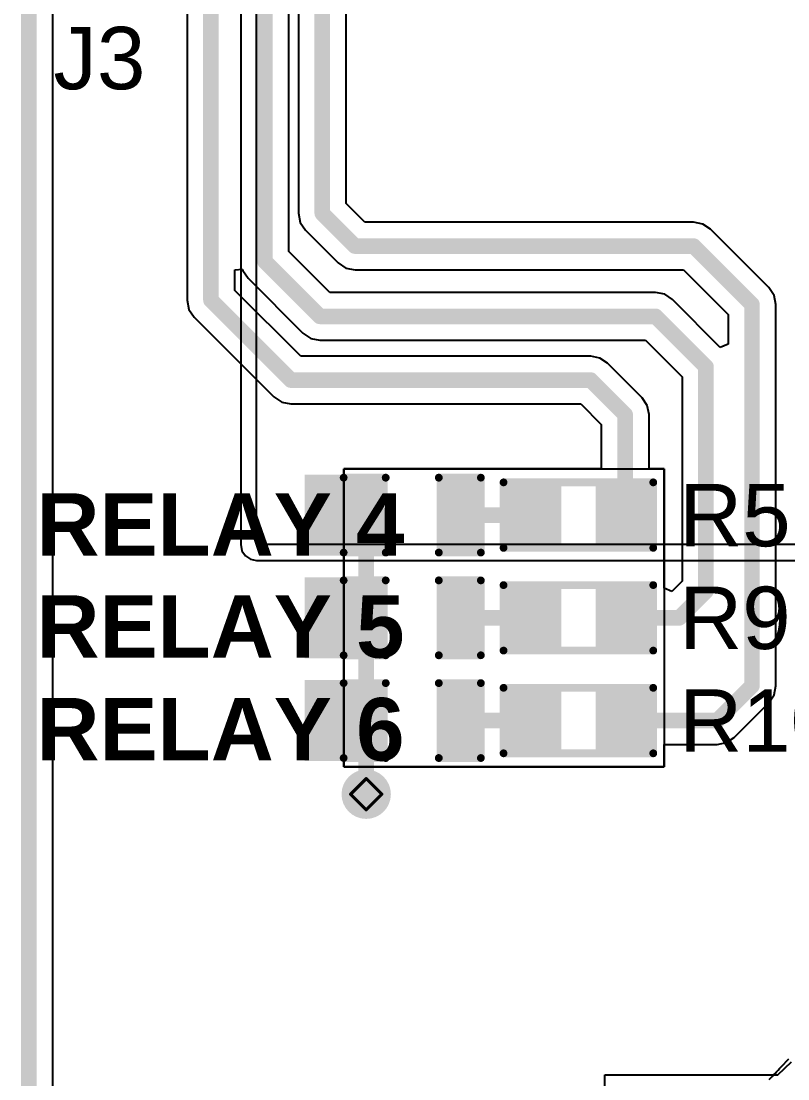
# Model space of a CAD drawing. Header units: inches. Extents: x -4 to 338, y -3 to 155.
# Drawn here: x -3.71 to 8.78, y 14.74 to 31.97 of the extents above; entities that cross this region are included whole.
import ezdxf

# ---------------------------------------------------------------- set-up
doc = ezdxf.new("R2010")
doc.units = ezdxf.units.IN
for name, color, linetype in [('Board Outline', 216, 'Continuous'), ('Bottom Layer', 5, 'Continuous'), ('Bottom Overlay', 54, 'Continuous'), ('Bottom Solder', 6, 'Continuous'), ('Drill Drawing', 1, 'Continuous'), ('Top Layer', 1, 'Continuous'), ('Top Overlay', 2, 'Continuous'), ('Top Paste', 8, 'Continuous'), ('Top Solder', 216, 'Continuous'), ('Via Holes', 16, 'Continuous')]:
    doc.layers.add(name, color=color, linetype=linetype)
doc.styles.add('Arial', font='', dxfattribs={"height": 0.2})
doc.styles.add('Arial_Bold', font='', dxfattribs={"height": 0.2})
doc.styles.get('Arial').set_extended_font_data('Arial')
doc.styles.get('Arial_Bold').set_extended_font_data('Arial', bold=True)

# ---------------------------------------------------------------- blocks, each defined once
blk = doc.blocks.new('IMPORTED_IMAGE_B_1')
at = {"layer": 'Bottom Overlay'}
for p, q in [((5.454, -5.769), (5.674, -5.556)), ((2.629, -7.277), (2.634, -5.769)), ((2.634, -5.769), (5.454, -5.769))]:
    blk.add_line(p, q, dxfattribs=at)
blk = doc.blocks.new('IMPORTED_IMAGE_B_2')
at = {"layer": 'Top Overlay'}
for p, q in [((5.508, -5.64), (5.631, -5.512)), ((5.457, -5.694), (5.482, -5.667)), ((5.482, -5.667), (5.508, -5.64)), ((5.314, -5.848), (5.337, -5.823)), ((5.337, -5.823), (5.36, -5.798)), ((5.36, -5.798), (5.384, -5.772)), ((5.384, -5.772), (5.408, -5.747)), ((5.408, -5.747), (5.432, -5.72)), ((5.432, -5.72), (5.457, -5.694))]:
    blk.add_line(p, q, dxfattribs=at)
blk = doc.blocks.new('R___0603_6')
at = {"layer": 'Top Layer'}
for points in [[(-0.381, 0.4445), (-0.381, -0.4445), (-1.143, -0.4445), (-1.143, 0.4445)], [(1.143, 0.4445), (1.143, -0.4445), (0.381, -0.4445), (0.381, 0.4445)]]:
    blk.add_hatch(color=1, dxfattribs=at).paths.add_polyline_path(points)
at = {"layer": 'Top Paste'}
for points in [[(-0.381, 0.4445), (-0.381, -0.4445), (-1.143, -0.4445), (-1.143, 0.4445)], [(1.143, 0.4445), (1.143, -0.4445), (0.381, -0.4445), (0.381, 0.4445)]]:
    blk.add_hatch(color=8, dxfattribs=at).paths.add_polyline_path(points)
at = {"layer": 'Top Solder'}
for points in [[(-0.2794, 0.5461), (-0.2794, -0.5461), (-1.2446, -0.5461), (-1.2446, 0.5461)], [(1.2446, 0.5461), (1.2446, -0.5461), (0.2794, -0.5461), (0.2794, 0.5461)]]:
    blk.add_hatch(color=216, dxfattribs=at).paths.add_polyline_path(points)
at = {"layer": 'Top Overlay'}
for points in [[(-1.2192, -0.5334, 0.127, 0.127, 0), (-1.2192, 0.5334, 0.127, 0.127, 0)], [(-1.2192, 0.5334, 0.127, 0.127, 0), (1.2192, 0.5334, 0.127, 0.127, 0)], [(1.2192, -0.5334, 0.127, 0.127, 0), (1.2192, 0.5334, 0.127, 0.127, 0)], [(-1.2192, -0.5334, 0.127, 0.127, 0), (1.2192, -0.5334, 0.127, 0.127, 0)]]:
    blk.add_lwpolyline(points, format="xyseb", dxfattribs=at)
for points in [[(-1.25095, 0.5334, 0.0635, 0.0635, 1), (-1.18745, 0.5334, 0.0635, 0.0635, 1)], [(-1.25095, 0.5334, 0.0635, 0.0635, 1), (-1.18745, 0.5334, 0.0635, 0.0635, 1)], [(1.18745, 0.5334, 0.0635, 0.0635, 1), (1.25095, 0.5334, 0.0635, 0.0635, 1)], [(1.18745, 0.5334, 0.0635, 0.0635, 1), (1.25095, 0.5334, 0.0635, 0.0635, 1)], [(-1.25095, -0.5334, 0.0635, 0.0635, 1), (-1.18745, -0.5334, 0.0635, 0.0635, 1)], [(-1.25095, -0.5334, 0.0635, 0.0635, 1), (-1.18745, -0.5334, 0.0635, 0.0635, 1)], [(1.18745, -0.5334, 0.0635, 0.0635, 1), (1.25095, -0.5334, 0.0635, 0.0635, 1)], [(1.18745, -0.5334, 0.0635, 0.0635, 1), (1.25095, -0.5334, 0.0635, 0.0635, 1)]]:
    blk.add_lwpolyline(points, format="xyseb", close=True, dxfattribs=at)
blk = doc.blocks.new('R___0603_7')
at = {"layer": 'Top Layer'}
for points in [[(-0.381, 0.4445), (-0.381, -0.4445), (-1.143, -0.4445), (-1.143, 0.4445)], [(1.143, 0.4445), (1.143, -0.4445), (0.381, -0.4445), (0.381, 0.4445)]]:
    blk.add_hatch(color=1, dxfattribs=at).paths.add_polyline_path(points)
at = {"layer": 'Top Paste'}
for points in [[(-0.381, 0.4445), (-0.381, -0.4445), (-1.143, -0.4445), (-1.143, 0.4445)], [(1.143, 0.4445), (1.143, -0.4445), (0.381, -0.4445), (0.381, 0.4445)]]:
    blk.add_hatch(color=8, dxfattribs=at).paths.add_polyline_path(points)
at = {"layer": 'Top Solder'}
for points in [[(-0.2794, 0.5461), (-0.2794, -0.5461), (-1.2446, -0.5461), (-1.2446, 0.5461)], [(1.2446, 0.5461), (1.2446, -0.5461), (0.2794, -0.5461), (0.2794, 0.5461)]]:
    blk.add_hatch(color=216, dxfattribs=at).paths.add_polyline_path(points)
at = {"layer": 'Top Overlay'}
for points in [[(-1.2192, -0.5334, 0.127, 0.127, 0), (-1.2192, 0.5334, 0.127, 0.127, 0)], [(-1.2192, 0.5334, 0.127, 0.127, 0), (1.2192, 0.5334, 0.127, 0.127, 0)], [(1.2192, -0.5334, 0.127, 0.127, 0), (1.2192, 0.5334, 0.127, 0.127, 0)], [(-1.2192, -0.5334, 0.127, 0.127, 0), (1.2192, -0.5334, 0.127, 0.127, 0)]]:
    blk.add_lwpolyline(points, format="xyseb", dxfattribs=at)
for points in [[(-1.25095, 0.5334, 0.0635, 0.0635, 1), (-1.18745, 0.5334, 0.0635, 0.0635, 1)], [(-1.25095, 0.5334, 0.0635, 0.0635, 1), (-1.18745, 0.5334, 0.0635, 0.0635, 1)], [(1.18745, 0.5334, 0.0635, 0.0635, 1), (1.25095, 0.5334, 0.0635, 0.0635, 1)], [(1.18745, 0.5334, 0.0635, 0.0635, 1), (1.25095, 0.5334, 0.0635, 0.0635, 1)], [(-1.25095, -0.5334, 0.0635, 0.0635, 1), (-1.18745, -0.5334, 0.0635, 0.0635, 1)], [(-1.25095, -0.5334, 0.0635, 0.0635, 1), (-1.18745, -0.5334, 0.0635, 0.0635, 1)], [(1.18745, -0.5334, 0.0635, 0.0635, 1), (1.25095, -0.5334, 0.0635, 0.0635, 1)], [(1.18745, -0.5334, 0.0635, 0.0635, 1), (1.25095, -0.5334, 0.0635, 0.0635, 1)]]:
    blk.add_lwpolyline(points, format="xyseb", close=True, dxfattribs=at)
blk = doc.blocks.new('R___0603_11')
at = {"layer": 'Top Layer'}
for points in [[(-0.381, 0.4445), (-0.381, -0.4445), (-1.143, -0.4445), (-1.143, 0.4445)], [(1.143, 0.4445), (1.143, -0.4445), (0.381, -0.4445), (0.381, 0.4445)]]:
    blk.add_hatch(color=1, dxfattribs=at).paths.add_polyline_path(points)
at = {"layer": 'Top Paste'}
for points in [[(-0.381, 0.4445), (-0.381, -0.4445), (-1.143, -0.4445), (-1.143, 0.4445)], [(1.143, 0.4445), (1.143, -0.4445), (0.381, -0.4445), (0.381, 0.4445)]]:
    blk.add_hatch(color=8, dxfattribs=at).paths.add_polyline_path(points)
at = {"layer": 'Top Solder'}
for points in [[(-0.2794, 0.5461), (-0.2794, -0.5461), (-1.2446, -0.5461), (-1.2446, 0.5461)], [(1.2446, 0.5461), (1.2446, -0.5461), (0.2794, -0.5461), (0.2794, 0.5461)]]:
    blk.add_hatch(color=216, dxfattribs=at).paths.add_polyline_path(points)
at = {"layer": 'Top Overlay'}
for points in [[(-1.2192, -0.5334, 0.127, 0.127, 0), (-1.2192, 0.5334, 0.127, 0.127, 0)], [(-1.2192, 0.5334, 0.127, 0.127, 0), (1.2192, 0.5334, 0.127, 0.127, 0)], [(1.2192, -0.5334, 0.127, 0.127, 0), (1.2192, 0.5334, 0.127, 0.127, 0)], [(-1.2192, -0.5334, 0.127, 0.127, 0), (1.2192, -0.5334, 0.127, 0.127, 0)]]:
    blk.add_lwpolyline(points, format="xyseb", dxfattribs=at)
for points in [[(-1.25095, 0.5334, 0.0635, 0.0635, 1), (-1.18745, 0.5334, 0.0635, 0.0635, 1)], [(-1.25095, 0.5334, 0.0635, 0.0635, 1), (-1.18745, 0.5334, 0.0635, 0.0635, 1)], [(1.18745, 0.5334, 0.0635, 0.0635, 1), (1.25095, 0.5334, 0.0635, 0.0635, 1)], [(1.18745, 0.5334, 0.0635, 0.0635, 1), (1.25095, 0.5334, 0.0635, 0.0635, 1)], [(-1.25095, -0.5334, 0.0635, 0.0635, 1), (-1.18745, -0.5334, 0.0635, 0.0635, 1)], [(-1.25095, -0.5334, 0.0635, 0.0635, 1), (-1.18745, -0.5334, 0.0635, 0.0635, 1)], [(1.18745, -0.5334, 0.0635, 0.0635, 1), (1.25095, -0.5334, 0.0635, 0.0635, 1)], [(1.18745, -0.5334, 0.0635, 0.0635, 1), (1.25095, -0.5334, 0.0635, 0.0635, 1)]]:
    blk.add_lwpolyline(points, format="xyseb", close=True, dxfattribs=at)
blk = doc.blocks.new('LED_0603_16')
at = {"layer": 'Top Layer'}
for points in [[(-1, 0.5), (-0.5, 0.5), (-0.5, -0.5), (-1, -0.5)], [(0.5, 0.5), (1, 0.5), (1, -0.5), (0.5, -0.5)]]:
    blk.add_hatch(color=1, dxfattribs=at).paths.add_polyline_path(points)
at = {"layer": 'Top Overlay'}
blk.add_hatch(color=2, dxfattribs=at).paths.add_polyline_path([(1.118, -0.66), (1.753, -0.66), (1.753, 0.66), (1.118, 0.66)])
at = {"layer": 'Top Paste'}
for points in [[(-1, 0.5), (-0.5, 0.5), (-0.5, -0.5), (-1, -0.5)], [(0.5, 0.5), (1, 0.5), (1, -0.5), (0.5, -0.5)]]:
    blk.add_hatch(color=8, dxfattribs=at).paths.add_polyline_path(points)
at = {"layer": 'Top Solder'}
for points in [[(-1.102, 0.602), (-0.398, 0.602), (-0.398, -0.602), (-1.102, -0.602)], [(0.398, 0.602), (1.102, 0.602), (1.102, -0.602), (0.398, -0.602)]]:
    blk.add_hatch(color=216, dxfattribs=at).paths.add_polyline_path(points)
at = {"layer": 'Top Overlay'}
for points in [[(-1.118, 0.61, 0.127, 0.127, 0), (-1.118, -0.61, 0.127, 0.127, 0)], [(-0.432, 0.61, 0.127, 0.127, 0), (-1.118, 0.61, 0.127, 0.127, 0)], [(1.118, 0.61, 0.127, 0.127, 0), (0.432, 0.61, 0.127, 0.127, 0)], [(1.118, 0.61, 0.127, 0.127, 0), (1.118, -0.61, 0.127, 0.127, 0)], [(-0.432, -0.61, 0.127, 0.127, 0), (-1.118, -0.61, 0.127, 0.127, 0)], [(1.118, -0.61, 0.127, 0.127, 0), (0.432, -0.61, 0.127, 0.127, 0)]]:
    blk.add_lwpolyline(points, format="xyseb", dxfattribs=at)
for points in [[(-1.149, 0.61, 0.0635, 0.0635, 1), (-1.086, 0.61, 0.0635, 0.0635, 1)], [(-1.149, 0.61, 0.0635, 0.0635, 1), (-1.086, 0.61, 0.0635, 0.0635, 1)], [(-0.464, 0.61, 0.0635, 0.0635, 1), (-0.4, 0.61, 0.0635, 0.0635, 1)], [(0.4, 0.61, 0.0635, 0.0635, 1), (0.464, 0.61, 0.0635, 0.0635, 1)], [(1.086, 0.61, 0.0635, 0.0635, 1), (1.149, 0.61, 0.0635, 0.0635, 1)], [(1.086, 0.61, 0.0635, 0.0635, 1), (1.149, 0.61, 0.0635, 0.0635, 1)], [(-1.149, -0.61, 0.0635, 0.0635, 1), (-1.086, -0.61, 0.0635, 0.0635, 1)], [(-1.149, -0.61, 0.0635, 0.0635, 1), (-1.086, -0.61, 0.0635, 0.0635, 1)], [(-0.464, -0.61, 0.0635, 0.0635, 1), (-0.4, -0.61, 0.0635, 0.0635, 1)], [(0.4, -0.61, 0.0635, 0.0635, 1), (0.464, -0.61, 0.0635, 0.0635, 1)], [(1.086, -0.61, 0.0635, 0.0635, 1), (1.149, -0.61, 0.0635, 0.0635, 1)], [(1.086, -0.61, 0.0635, 0.0635, 1), (1.149, -0.61, 0.0635, 0.0635, 1)]]:
    blk.add_lwpolyline(points, format="xyseb", close=True, dxfattribs=at)
blk = doc.blocks.new('LED_0603_17')
at = {"layer": 'Top Layer'}
for points in [[(-1, 0.5), (-0.5, 0.5), (-0.5, -0.5), (-1, -0.5)], [(0.5, 0.5), (1, 0.5), (1, -0.5), (0.5, -0.5)]]:
    blk.add_hatch(color=1, dxfattribs=at).paths.add_polyline_path(points)
at = {"layer": 'Top Overlay'}
blk.add_hatch(color=2, dxfattribs=at).paths.add_polyline_path([(1.118, -0.66), (1.753, -0.66), (1.753, 0.66), (1.118, 0.66)])
at = {"layer": 'Top Paste'}
for points in [[(-1, 0.5), (-0.5, 0.5), (-0.5, -0.5), (-1, -0.5)], [(0.5, 0.5), (1, 0.5), (1, -0.5), (0.5, -0.5)]]:
    blk.add_hatch(color=8, dxfattribs=at).paths.add_polyline_path(points)
at = {"layer": 'Top Solder'}
for points in [[(-1.102, 0.602), (-0.398, 0.602), (-0.398, -0.602), (-1.102, -0.602)], [(0.398, 0.602), (1.102, 0.602), (1.102, -0.602), (0.398, -0.602)]]:
    blk.add_hatch(color=216, dxfattribs=at).paths.add_polyline_path(points)
at = {"layer": 'Top Overlay'}
for points in [[(-1.118, 0.61, 0.127, 0.127, 0), (-1.118, -0.61, 0.127, 0.127, 0)], [(-0.432, 0.61, 0.127, 0.127, 0), (-1.118, 0.61, 0.127, 0.127, 0)], [(1.118, 0.61, 0.127, 0.127, 0), (0.432, 0.61, 0.127, 0.127, 0)], [(1.118, 0.61, 0.127, 0.127, 0), (1.118, -0.61, 0.127, 0.127, 0)], [(-0.432, -0.61, 0.127, 0.127, 0), (-1.118, -0.61, 0.127, 0.127, 0)], [(1.118, -0.61, 0.127, 0.127, 0), (0.432, -0.61, 0.127, 0.127, 0)]]:
    blk.add_lwpolyline(points, format="xyseb", dxfattribs=at)
for points in [[(-1.149, 0.61, 0.0635, 0.0635, 1), (-1.086, 0.61, 0.0635, 0.0635, 1)], [(-1.149, 0.61, 0.0635, 0.0635, 1), (-1.086, 0.61, 0.0635, 0.0635, 1)], [(-0.464, 0.61, 0.0635, 0.0635, 1), (-0.4, 0.61, 0.0635, 0.0635, 1)], [(0.4, 0.61, 0.0635, 0.0635, 1), (0.464, 0.61, 0.0635, 0.0635, 1)], [(1.086, 0.61, 0.0635, 0.0635, 1), (1.149, 0.61, 0.0635, 0.0635, 1)], [(1.086, 0.61, 0.0635, 0.0635, 1), (1.149, 0.61, 0.0635, 0.0635, 1)], [(-1.149, -0.61, 0.0635, 0.0635, 1), (-1.086, -0.61, 0.0635, 0.0635, 1)], [(-1.149, -0.61, 0.0635, 0.0635, 1), (-1.086, -0.61, 0.0635, 0.0635, 1)], [(-0.464, -0.61, 0.0635, 0.0635, 1), (-0.4, -0.61, 0.0635, 0.0635, 1)], [(0.4, -0.61, 0.0635, 0.0635, 1), (0.464, -0.61, 0.0635, 0.0635, 1)], [(1.086, -0.61, 0.0635, 0.0635, 1), (1.149, -0.61, 0.0635, 0.0635, 1)], [(1.086, -0.61, 0.0635, 0.0635, 1), (1.149, -0.61, 0.0635, 0.0635, 1)]]:
    blk.add_lwpolyline(points, format="xyseb", close=True, dxfattribs=at)
blk = doc.blocks.new('LED_0603_19')
at = {"layer": 'Top Layer'}
for points in [[(-1, 0.5), (-0.5, 0.5), (-0.5, -0.5), (-1, -0.5)], [(0.5, 0.5), (1, 0.5), (1, -0.5), (0.5, -0.5)]]:
    blk.add_hatch(color=1, dxfattribs=at).paths.add_polyline_path(points)
at = {"layer": 'Top Overlay'}
blk.add_hatch(color=2, dxfattribs=at).paths.add_polyline_path([(1.118, -0.66), (1.753, -0.66), (1.753, 0.66), (1.118, 0.66)])
at = {"layer": 'Top Paste'}
for points in [[(-1, 0.5), (-0.5, 0.5), (-0.5, -0.5), (-1, -0.5)], [(0.5, 0.5), (1, 0.5), (1, -0.5), (0.5, -0.5)]]:
    blk.add_hatch(color=8, dxfattribs=at).paths.add_polyline_path(points)
at = {"layer": 'Top Solder'}
for points in [[(-1.102, 0.602), (-0.398, 0.602), (-0.398, -0.602), (-1.102, -0.602)], [(0.398, 0.602), (1.102, 0.602), (1.102, -0.602), (0.398, -0.602)]]:
    blk.add_hatch(color=216, dxfattribs=at).paths.add_polyline_path(points)
at = {"layer": 'Top Overlay'}
for points in [[(-1.118, 0.61, 0.127, 0.127, 0), (-1.118, -0.61, 0.127, 0.127, 0)], [(-0.432, 0.61, 0.127, 0.127, 0), (-1.118, 0.61, 0.127, 0.127, 0)], [(1.118, 0.61, 0.127, 0.127, 0), (0.432, 0.61, 0.127, 0.127, 0)], [(1.118, 0.61, 0.127, 0.127, 0), (1.118, -0.61, 0.127, 0.127, 0)], [(-0.432, -0.61, 0.127, 0.127, 0), (-1.118, -0.61, 0.127, 0.127, 0)], [(1.118, -0.61, 0.127, 0.127, 0), (0.432, -0.61, 0.127, 0.127, 0)]]:
    blk.add_lwpolyline(points, format="xyseb", dxfattribs=at)
for points in [[(-1.149, 0.61, 0.0635, 0.0635, 1), (-1.086, 0.61, 0.0635, 0.0635, 1)], [(-1.149, 0.61, 0.0635, 0.0635, 1), (-1.086, 0.61, 0.0635, 0.0635, 1)], [(-0.464, 0.61, 0.0635, 0.0635, 1), (-0.4, 0.61, 0.0635, 0.0635, 1)], [(0.4, 0.61, 0.0635, 0.0635, 1), (0.464, 0.61, 0.0635, 0.0635, 1)], [(1.086, 0.61, 0.0635, 0.0635, 1), (1.149, 0.61, 0.0635, 0.0635, 1)], [(1.086, 0.61, 0.0635, 0.0635, 1), (1.149, 0.61, 0.0635, 0.0635, 1)], [(-1.149, -0.61, 0.0635, 0.0635, 1), (-1.086, -0.61, 0.0635, 0.0635, 1)], [(-1.149, -0.61, 0.0635, 0.0635, 1), (-1.086, -0.61, 0.0635, 0.0635, 1)], [(-0.464, -0.61, 0.0635, 0.0635, 1), (-0.4, -0.61, 0.0635, 0.0635, 1)], [(0.4, -0.61, 0.0635, 0.0635, 1), (0.464, -0.61, 0.0635, 0.0635, 1)], [(1.086, -0.61, 0.0635, 0.0635, 1), (1.149, -0.61, 0.0635, 0.0635, 1)], [(1.086, -0.61, 0.0635, 0.0635, 1), (1.149, -0.61, 0.0635, 0.0635, 1)]]:
    blk.add_lwpolyline(points, format="xyseb", close=True, dxfattribs=at)

msp = doc.modelspace()

# ---------------------------------------------------------------- hatches: boundary and pattern name
at = {"layer": 'Bottom Layer'}
h = msp.add_hatch(color=5, dxfattribs=at)
edge = h.paths.add_edge_path()
edge.add_arc((1.912, 19.379), 0.3, 0, 360)
at = {"layer": 'Bottom Solder'}
h = msp.add_hatch(color=6, dxfattribs=at)
edge = h.paths.add_edge_path()
edge.add_arc((1.912, 19.379), 0.402, 0, 360)
at = {"layer": 'Top Layer'}
h = msp.add_hatch(color=1, dxfattribs=at)
edge = h.paths.add_edge_path()
edge.add_arc((1.912, 19.379), 0.3, 0, 360)
at = {"layer": 'Top Solder'}
h = msp.add_hatch(color=216, dxfattribs=at)
edge = h.paths.add_edge_path()
edge.add_arc((1.912, 19.379), 0.402, 0, 360)
at = {"layer": 'Via Holes'}
h = msp.add_hatch(color=7, dxfattribs=at)
edge = h.paths.add_edge_path()
edge.add_arc((1.912, 19.379), 0.15, 0, 360)

# ---------------------------------------------------------------- linework, layer by layer
at = {"layer": 'Board Outline'}
msp.add_lwpolyline([(-3.581, 94.077, 0.254, 0.254, 0), (-3.581, 1.34, 0.254, 0.254, 0)], format="xyseb", dxfattribs=at)
at = {"layer": 'Bottom Layer'}
for p, q in [((-3.192, 1.34), (-3.192, 94.077)), ((-0.132, 38.696), (-0.132, 23.444)), ((0.127, 23.444), (0.127, 38.735)), ((-0.132, 23.444), (-0.112, 23.345)), ((14.58, 23.444), (0.127, 23.444)), ((-0.112, 23.345), (-0.056, 23.261)), ((-0.056, 23.261), (0.028, 23.205)), ((0.028, 23.205), (0.127, 23.185)), ((0.127, 23.185), (14.321, 23.185))]:
    msp.add_line(p, q, dxfattribs=at)
at = {"layer": 'Drill Drawing'}
for points in [[(1.658, 19.379, 0.0508, 0.0508, 0), (1.912, 19.633, 0.0508, 0.0508, 0)], [(1.912, 19.633, 0.0508, 0.0508, 0), (2.166, 19.379, 0.0508, 0.0508, 0)], [(1.658, 19.379, 0.0508, 0.0508, 0), (1.912, 19.125, 0.0508, 0.0508, 0)], [(1.912, 19.125, 0.0508, 0.0508, 0), (2.166, 19.379, 0.0508, 0.0508, 0)]]:
    msp.add_lwpolyline(points, format="xyseb", dxfattribs=at)
for points in [[(1.899, 19.633, 0.0254, 0.0254, 1), (1.925, 19.633, 0.0254, 0.0254, 1)], [(1.899, 19.633, 0.0254, 0.0254, 1), (1.925, 19.633, 0.0254, 0.0254, 1)], [(1.645, 19.379, 0.0254, 0.0254, 1), (1.671, 19.379, 0.0254, 0.0254, 1)], [(1.645, 19.379, 0.0254, 0.0254, 1), (1.671, 19.379, 0.0254, 0.0254, 1)], [(2.153, 19.379, 0.0254, 0.0254, 1), (2.179, 19.379, 0.0254, 0.0254, 1)], [(2.153, 19.379, 0.0254, 0.0254, 1), (2.179, 19.379, 0.0254, 0.0254, 1)], [(1.899, 19.125, 0.0254, 0.0254, 1), (1.925, 19.125, 0.0254, 0.0254, 1)], [(1.899, 19.125, 0.0254, 0.0254, 1), (1.925, 19.125, 0.0254, 0.0254, 1)]]:
    msp.add_lwpolyline(points, format="xyseb", close=True, dxfattribs=at)
at = {"layer": 'Top Layer'}
for p, q in [((-3.192, 1.34), (-3.192, 94.077)), ((-1.005, 55.603), (-1.005, 27.425)), ((0.651, 28.218), (0.651, 54.305)), ((0.808, 53.543), (0.808, 28.841)), ((1.585, 29.002), (1.585, 53.382)), ((1.891, 28.696), (1.585, 29.002)), ((0.808, 28.841), (0.837, 28.692)), ((0.837, 28.692), (0.922, 28.566)), ((7.243, 28.696), (1.891, 28.696)), ((7.392, 28.666), (7.243, 28.696)), ((7.518, 28.582), (7.392, 28.666)), ((0.922, 28.566), (1.455, 28.033)), ((8.47, 27.63), (7.518, 28.582)), ((1.318, 27.551), (0.651, 28.218)), ((-0.228, 27.918), (-0.101, 27.93)), ((-0.228, 27.586), (-0.228, 27.918)), ((-0.101, 27.93), (-0.097, 27.909)), ((-0.097, 27.909), (-0.013, 27.783)), ((1.455, 28.033), (1.581, 27.949)), ((1.581, 27.949), (1.73, 27.919)), ((1.73, 27.919), (7.082, 27.919)), ((7.082, 27.919), (7.806, 27.195)), ((-0.013, 27.783), (0.882, 26.888)), ((0.846, 26.512), (-0.228, 27.586)), ((8.554, 27.504), (8.47, 27.63)), ((-1.005, 27.425), (-0.976, 27.276)), ((6.624, 27.551), (1.318, 27.551)), ((6.773, 27.521), (6.624, 27.551)), ((6.899, 27.437), (6.773, 27.521)), ((7.679, 26.656), (6.899, 27.437)), ((8.583, 27.356), (8.554, 27.504)), ((-0.976, 27.276), (-0.891, 27.15)), ((8.583, 21.145), (8.583, 27.356)), ((-0.891, 27.15), (0.41, 25.849)), ((7.806, 27.195), (7.806, 26.709)), ((0.882, 26.888), (1.008, 26.803)), ((1.008, 26.803), (1.157, 26.774)), ((1.157, 26.774), (6.463, 26.774)), ((6.463, 26.774), (7.057, 26.18)), ((7.806, 26.709), (7.679, 26.656)), ((5.568, 26.512), (0.846, 26.512)), ((5.717, 26.482), (5.568, 26.512)), ((5.843, 26.398), (5.717, 26.482)), ((6.405, 25.836), (5.843, 26.398)), ((7.057, 26.18), (7.057, 22.848)), ((0.41, 25.849), (0.536, 25.765)), ((0.536, 25.765), (0.685, 25.735)), ((0.685, 25.735), (5.407, 25.735)), ((5.407, 25.735), (5.741, 25.401)), ((6.489, 25.71), (6.405, 25.836)), ((6.518, 25.562), (6.489, 25.71)), ((6.518, 24.679), (6.518, 25.562)), ((5.741, 25.401), (5.741, 24.679)), ((1.545, 19.825), (1.545, 24.679)), ((1.545, 24.679), (6.765, 24.679)), ((5.741, 24.679), (1.545, 24.679)), ((1.545, 24.679), (1.545, 19.825)), ((6.765, 24.679), (6.518, 24.679)), ((6.765, 24.679), (6.765, 19.825)), ((6.765, 23.227), (6.765, 24.679)), ((6.765, 22.736), (6.765, 23.227)), ((7.057, 22.848), (6.892, 22.683)), ((6.892, 22.683), (6.765, 22.736)), ((8.554, 20.996), (8.583, 21.145)), ((7.904, 20.304), (8.47, 20.87)), ((8.47, 20.87), (8.554, 20.996)), ((6.765, 19.825), (6.765, 20.19)), ((6.765, 20.19), (7.629, 20.19)), ((7.629, 20.19), (7.778, 20.22)), ((7.778, 20.22), (7.904, 20.304)), ((6.765, 19.825), (1.545, 19.825)), ((1.545, 19.825), (6.765, 19.825))]:
    msp.add_line(p, q, dxfattribs=at)
for points in [[(-0.617, 27.425, 0.254, 0.254, 0), (-0.617, 55.603, 0.254, 0.254, 0)], [(0.262, 28.057, 0.254, 0.254, 0), (0.262, 54.466, 0.254, 0.254, 0)], [(1.196, 28.841, 0.254, 0.254, 0), (1.196, 53.543, 0.254, 0.254, 0)], [(1.196, 28.841, 0.254, 0.254, 0), (1.73, 28.307, 0.254, 0.254, 0)], [(1.73, 28.307, 0.254, 0.254, 0), (7.243, 28.307, 0.254, 0.254, 0)], [(7.243, 28.307, 0.254, 0.254, 0), (8.195, 27.356, 0.254, 0.254, 0)], [(0.262, 28.057, 0.254, 0.254, 0), (1.157, 27.162, 0.254, 0.254, 0)], [(-0.617, 27.425, 0.254, 0.254, 0), (0.685, 26.124, 0.254, 0.254, 0)], [(8.195, 21.145, 0.254, 0.254, 0), (8.195, 27.356, 0.254, 0.254, 0)], [(1.157, 27.162, 0.254, 0.254, 0), (6.624, 27.162, 0.254, 0.254, 0)], [(6.624, 27.162, 0.254, 0.254, 0), (7.445, 26.341, 0.254, 0.254, 0)], [(7.445, 22.687, 0.254, 0.254, 0), (7.445, 26.341, 0.254, 0.254, 0)], [(0.685, 26.124, 0.254, 0.254, 0), (5.568, 26.124, 0.254, 0.254, 0)], [(5.568, 26.124, 0.254, 0.254, 0), (6.13, 25.562, 0.254, 0.254, 0)], [(6.13, 23.925, 0.254, 0.254, 0), (6.13, 25.562, 0.254, 0.254, 0)], [(1.912, 22.252, 0.254, 0.254, 0), (1.912, 23.925, 0.254, 0.254, 0)], [(3.412, 23.925, 0.254, 0.254, 0), (4.606, 23.925, 0.254, 0.254, 0)], [(7.01, 22.252, 0.254, 0.254, 0), (7.445, 22.687, 0.254, 0.254, 0)], [(1.912, 20.579, 0.254, 0.254, 0), (1.912, 22.252, 0.254, 0.254, 0)], [(3.412, 22.252, 0.254, 0.254, 0), (4.606, 22.252, 0.254, 0.254, 0)], [(6.13, 22.252, 0.254, 0.254, 0), (7.01, 22.252, 0.254, 0.254, 0)], [(7.629, 20.579, 0.254, 0.254, 0), (8.195, 21.145, 0.254, 0.254, 0)], [(1.912, 19.38, 0.254, 0.254, 0), (1.912, 20.579, 0.254, 0.254, 0)], [(3.412, 20.579, 0.254, 0.254, 0), (4.606, 20.579, 0.254, 0.254, 0)], [(6.13, 20.579, 0.254, 0.254, 0), (7.629, 20.579, 0.254, 0.254, 0)]]:
    msp.add_lwpolyline(points, format="xyseb", dxfattribs=at)
for points in [[(1.133, 28.841, 0.127, 0.127, 1), (1.26, 28.841, 0.127, 0.127, 1)], [(1.133, 28.841, 0.127, 0.127, 1), (1.26, 28.841, 0.127, 0.127, 1)], [(1.666, 28.307, 0.127, 0.127, 1), (1.793, 28.307, 0.127, 0.127, 1)], [(1.666, 28.307, 0.127, 0.127, 1), (1.793, 28.307, 0.127, 0.127, 1)], [(7.18, 28.307, 0.127, 0.127, 1), (7.307, 28.307, 0.127, 0.127, 1)], [(7.18, 28.307, 0.127, 0.127, 1), (7.307, 28.307, 0.127, 0.127, 1)], [(0.199, 28.057, 0.127, 0.127, 1), (0.326, 28.057, 0.127, 0.127, 1)], [(0.199, 28.057, 0.127, 0.127, 1), (0.326, 28.057, 0.127, 0.127, 1)], [(-0.68, 27.425, 0.127, 0.127, 1), (-0.553, 27.425, 0.127, 0.127, 1)], [(-0.68, 27.425, 0.127, 0.127, 1), (-0.553, 27.425, 0.127, 0.127, 1)], [(8.131, 27.356, 0.127, 0.127, 1), (8.258, 27.356, 0.127, 0.127, 1)], [(8.131, 27.356, 0.127, 0.127, 1), (8.258, 27.356, 0.127, 0.127, 1)], [(1.094, 27.162, 0.127, 0.127, 1), (1.221, 27.162, 0.127, 0.127, 1)], [(1.094, 27.162, 0.127, 0.127, 1), (1.221, 27.162, 0.127, 0.127, 1)], [(6.561, 27.162, 0.127, 0.127, 1), (6.688, 27.162, 0.127, 0.127, 1)], [(6.561, 27.162, 0.127, 0.127, 1), (6.688, 27.162, 0.127, 0.127, 1)], [(7.382, 26.341, 0.127, 0.127, 1), (7.509, 26.341, 0.127, 0.127, 1)], [(7.382, 26.341, 0.127, 0.127, 1), (7.509, 26.341, 0.127, 0.127, 1)], [(0.621, 26.124, 0.127, 0.127, 1), (0.748, 26.124, 0.127, 0.127, 1)], [(0.621, 26.124, 0.127, 0.127, 1), (0.748, 26.124, 0.127, 0.127, 1)], [(5.505, 26.124, 0.127, 0.127, 1), (5.632, 26.124, 0.127, 0.127, 1)], [(5.505, 26.124, 0.127, 0.127, 1), (5.632, 26.124, 0.127, 0.127, 1)], [(6.066, 25.562, 0.127, 0.127, 1), (6.193, 25.562, 0.127, 0.127, 1)], [(6.066, 25.562, 0.127, 0.127, 1), (6.193, 25.562, 0.127, 0.127, 1)], [(1.849, 23.925, 0.127, 0.127, 1), (1.976, 23.925, 0.127, 0.127, 1)], [(3.349, 23.925, 0.127, 0.127, 1), (3.476, 23.925, 0.127, 0.127, 1)], [(4.542, 23.925, 0.127, 0.127, 1), (4.669, 23.925, 0.127, 0.127, 1)], [(6.066, 23.925, 0.127, 0.127, 1), (6.193, 23.925, 0.127, 0.127, 1)], [(7.382, 22.687, 0.127, 0.127, 1), (7.509, 22.687, 0.127, 0.127, 1)], [(7.382, 22.687, 0.127, 0.127, 1), (7.509, 22.687, 0.127, 0.127, 1)], [(1.849, 22.252, 0.127, 0.127, 1), (1.976, 22.252, 0.127, 0.127, 1)], [(1.849, 22.252, 0.127, 0.127, 1), (1.976, 22.252, 0.127, 0.127, 1)], [(3.349, 22.252, 0.127, 0.127, 1), (3.476, 22.252, 0.127, 0.127, 1)], [(4.542, 22.252, 0.127, 0.127, 1), (4.669, 22.252, 0.127, 0.127, 1)], [(6.066, 22.252, 0.127, 0.127, 1), (6.193, 22.252, 0.127, 0.127, 1)], [(6.946, 22.252, 0.127, 0.127, 1), (7.073, 22.252, 0.127, 0.127, 1)], [(6.946, 22.252, 0.127, 0.127, 1), (7.073, 22.252, 0.127, 0.127, 1)], [(8.131, 21.145, 0.127, 0.127, 1), (8.258, 21.145, 0.127, 0.127, 1)], [(8.131, 21.145, 0.127, 0.127, 1), (8.258, 21.145, 0.127, 0.127, 1)], [(1.849, 20.579, 0.127, 0.127, 1), (1.976, 20.579, 0.127, 0.127, 1)], [(1.849, 20.579, 0.127, 0.127, 1), (1.976, 20.579, 0.127, 0.127, 1)], [(3.349, 20.579, 0.127, 0.127, 1), (3.476, 20.579, 0.127, 0.127, 1)], [(4.542, 20.579, 0.127, 0.127, 1), (4.669, 20.579, 0.127, 0.127, 1)], [(6.066, 20.579, 0.127, 0.127, 1), (6.193, 20.579, 0.127, 0.127, 1)], [(7.566, 20.579, 0.127, 0.127, 1), (7.693, 20.579, 0.127, 0.127, 1)], [(7.566, 20.579, 0.127, 0.127, 1), (7.693, 20.579, 0.127, 0.127, 1)], [(1.849, 19.38, 0.127, 0.127, 1), (1.976, 19.38, 0.127, 0.127, 1)]]:
    msp.add_lwpolyline(points, format="xyseb", close=True, dxfattribs=at)

# ---------------------------------------------------------------- block references
at = {"rotation": 180}
for name, p in [('LED_0603_19', (2.662, 23.925)), ('LED_0603_17', (2.662, 22.252)), ('LED_0603_16', (2.662, 20.579))]:
    msp.add_blockref(name, p, dxfattribs=at)
for name, p in [('R___0603_11', (5.368, 23.925)), ('R___0603_7', (5.368, 22.252)), ('R___0603_6', (5.368, 20.579)), ('IMPORTED_IMAGE_B_1', (3.162, 20.579)), ('IMPORTED_IMAGE_B_2', (3.162, 20.579))]:
    msp.add_blockref(name, p)

# ---------------------------------------------------------------- texts
at = {"layer": 'Top Overlay', "style": 'Arial'}
for s, p in [('J3', (-3.183, 30.861)), ('R5', (7.011, 23.417)), ('R9', (7.011, 21.744)), ('R10', (7.011, 20.071))]:
    msp.add_text(s, height=1.016, dxfattribs=at).set_placement(p)
at = {"layer": 'Top Overlay', "style": 'Arial_Bold'}
for s, p in [('RELAY 4', (-3.457, 23.265)), ('RELAY 5', (-3.457, 21.604)), ('RELAY 6', (-3.457, 19.931))]:
    msp.add_text(s, height=1.016, rotation=360, dxfattribs=at).set_placement(p)

doc.saveas('drawing.dxf')
